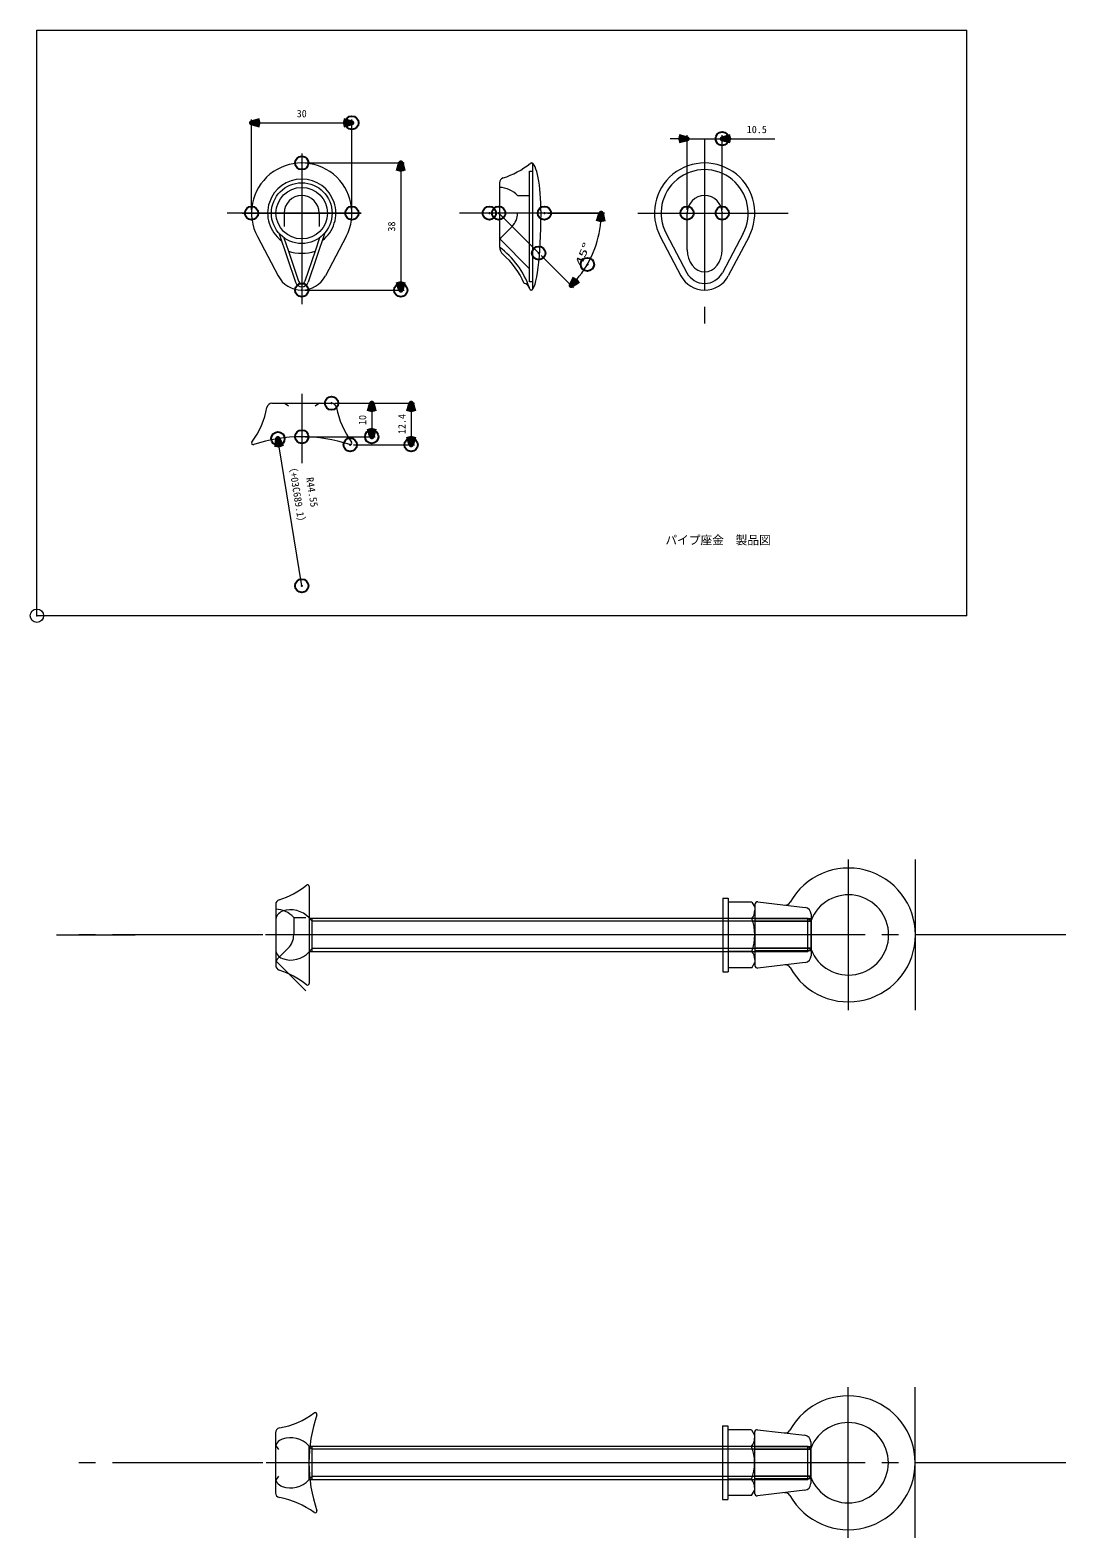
# Model space of a CAD drawing. Units: millimetres, scale not verified, with parts at other scales. Extents: x -31726 to 17675, y -6980 to 6925.
# Drawn here: x 11113 to 14209, y -6055 to -1549 of the extents above; entities that cross this region are included whole.
import ezdxf
from ezdxf.enums import TextEntityAlignment as Align

# ---------------------------------------------------------------- set-up
doc = ezdxf.new("R2010")
doc.units = ezdxf.units.MM
doc.header["$LTSCALE"] = 50
doc.header["$PDMODE"] = 32
doc.header["$PDSIZE"] = 40
doc.linetypes.add('CHAIN2', pattern=[12, 9, -1, 1, -1])
for name, color, linetype, lineweight in [('0-0_通り芯', 7, 'Continuous', 18), ('0-3_設備', 7, 'Continuous', 18), ('0-7', 7, 'Continuous', 18), ('0-C', 5, 'CHAIN2', 18), ('1-F', 3, 'Continuous', 18)]:
    doc.layers.add(name, color=color, linetype=linetype, lineweight=lineweight)
doc.layers.add('0-B', color=7, linetype='Continuous')
doc.styles.add('ＭＳ ゴシック', font='')
doc.styles.get('ＭＳ ゴシック').set_extended_font_data('MS Gothic')

# ---------------------------------------------------------------- blocks, each defined once
blk = doc.blocks.new('_Open30(3)')
at = {"layer": '0-0_通り芯', "lineweight": 70}
blk.add_line((0, 0), (-100, 0), dxfattribs=at)
blk.add_lwpolyline([(-100, 26.8), (0, 0), (-100, -26.8)], dxfattribs=at)
blk = doc.blocks.new('D27')
at = {"layer": '0-7', "color": 4}
blk.add_line((7918.1, 894.3), (7246.9, 5045.4), dxfattribs=at)
at = {"layer": '0-B'}
for p in [(7207, 5292.2), (7918.1, 894.3)]:
    blk.add_point(p, dxfattribs=at)
at = {"layer": '0-7', "xscale": 2.5, "yscale": 2.5, "rotation": 99.18489}
blk.add_blockref('_Open30(3)', (7207, 5292.2), dxfattribs=at)
at = {"layer": '0-7', "style": 'ＭＳ ゴシック'}
for s, p in [('（+03C689.1）', (7452.9, 4554.2)), ('R44.55', (7981, 4107.7))]:
    blk.add_text(s, height=219.9, rotation=279.185, dxfattribs=at).set_placement(p, align=Align.BOTTOM_LEFT)
blk = doc.blocks.new('D28')
at = {"layer": '0-7', "color": 4}
for p, q in [((8910, 6349.3), (10110, 6349.3)), ((10010, 6099.3), (10010, 5599.3)), ((8018.1, 5349.3), (10110, 5349.3))]:
    blk.add_line(p, q, dxfattribs=at)
at = {"layer": '0-B'}
for p in [(8810, 6349.3), (7918.1, 5349.3), (10010, 5349.3)]:
    blk.add_point(p, dxfattribs=at)
at = {"layer": '0-7', "xscale": 2.5, "yscale": 2.5}
for p, rotation in [((10010, 6349.3), 90), ((10010, 5349.3), 270)]:
    blk.add_blockref('_Open30(3)', p, dxfattribs=dict(at, rotation=rotation))
at = {"layer": '0-7', "style": 'ＭＳ ゴシック'}
blk.add_text('10', height=219.9, rotation=90, dxfattribs=at).set_placement((9910, 5699.3), align=Align.BOTTOM_LEFT)
blk = doc.blocks.new('D29')
at = {"layer": '0-7', "color": 4}
for p, q in [((8910, 6349.3), (11287.4, 6349.3)), ((11187.4, 6099.3), (11187.4, 5359.6)), ((9468.1, 5109.6), (11287.4, 5109.6))]:
    blk.add_line(p, q, dxfattribs=at)
at = {"layer": '0-B'}
for p in [(8810, 6349.3), (9368.1, 5109.6), (11187.4, 5109.6)]:
    blk.add_point(p, dxfattribs=at)
at = {"layer": '0-7', "xscale": 2.5, "yscale": 2.5}
for p, rotation in [((11187.4, 6349.3), 90), ((11187.4, 5109.6), 270)]:
    blk.add_blockref('_Open30(3)', p, dxfattribs=dict(at, rotation=rotation))
at = {"layer": '0-7', "style": 'ＭＳ ゴシック'}
blk.add_text('12.4', height=219.9, rotation=90, dxfattribs=at).set_placement((11087.4, 5429.5), align=Align.BOTTOM_LEFT)
blk = doc.blocks.new('D30')
at = {"layer": '0-7', "color": 4}
for p, q in [((6418.1, 12130.7), (6418.1, 14830.7)), ((6668.1, 14730.7), (9168.1, 14730.7)), ((9418.1, 12130.7), (9418.1, 14830.7))]:
    blk.add_line(p, q, dxfattribs=at)
at = {"layer": '0-B'}
for p in [(9418.1, 14730.7), (6418.1, 12030.7), (9418.1, 12030.7)]:
    blk.add_point(p, dxfattribs=at)
at = {"layer": '0-7', "xscale": 2.5, "yscale": 2.5, "rotation": 180}
blk.add_blockref('_Open30(3)', (6418.1, 14730.7), dxfattribs=at)
at = {"layer": '0-7', "xscale": 2.5, "yscale": 2.5}
blk.add_blockref('_Open30(3)', (9418.1, 14730.7), dxfattribs=at)
at = {"layer": '0-7', "style": 'ＭＳ ゴシック'}
blk.add_text('30', height=219.9, dxfattribs=at).set_placement((7768.1, 14830.7), align=Align.BOTTOM_LEFT)
blk = doc.blocks.new('D31')
at = {"layer": '0-7', "color": 4}
for p, q in [((8018.1, 13530.7), (10977.3, 13530.7)), ((10877.3, 13280.7), (10877.3, 9980.7)), ((8018.1, 9730.7), (10977.3, 9730.7))]:
    blk.add_line(p, q, dxfattribs=at)
at = {"layer": '0-B'}
for p in [(7918.1, 13530.7), (7918.1, 9730.7), (10877.3, 9730.7)]:
    blk.add_point(p, dxfattribs=at)
at = {"layer": '0-7', "xscale": 2.5, "yscale": 2.5}
for p, rotation in [((10877.3, 13530.7), 90), ((10877.3, 9730.7), 270)]:
    blk.add_blockref('_Open30(3)', p, dxfattribs=dict(at, rotation=rotation))
at = {"layer": '0-7', "style": 'ＭＳ ゴシック'}
blk.add_text('38', height=219.9, rotation=90, dxfattribs=at).set_placement((10777.3, 11480.7), align=Align.BOTTOM_LEFT)
blk = doc.blocks.new('D32')
at = {"layer": '0-7', "color": 4}
for p, q in [((19185.7, 14256.7), (18935.7, 14256.7)), ((19435.7, 12130.7), (19435.7, 14356.7)), ((19435.7, 14256.7), (20485.7, 14256.7)), ((20485.7, 12130.7), (20485.7, 14356.7)), ((20735.7, 14256.7), (22057.1, 14256.7))]:
    blk.add_line(p, q, dxfattribs=at)
at = {"layer": '0-B'}
for p in [(20485.7, 14256.7), (19435.7, 12030.7), (20485.7, 12030.7)]:
    blk.add_point(p, dxfattribs=at)
at = {"layer": '0-7', "xscale": 2.5, "yscale": 2.5}
blk.add_blockref('_Open30(3)', (19435.7, 14256.7), dxfattribs=at)
at = {"layer": '0-7', "xscale": 2.5, "yscale": 2.5, "rotation": 180}
blk.add_blockref('_Open30(3)', (20485.7, 14256.7), dxfattribs=at)
at = {"layer": '0-7', "style": 'ＭＳ ゴシック'}
blk.add_text('10.5', height=219.9, dxfattribs=at).set_placement((21221.4, 14356.7), align=Align.BOTTOM_LEFT)
blk = doc.blocks.new('D33')
at = {"layer": '0-7', "color": 4}
for p, q in [((15270.6, 12030.7), (16966, 12030.7)), ((15071.3, 10764.6), (16040.2, 9795.7))]:
    blk.add_line(p, q, dxfattribs=at)
blk.add_arc((13805.2, 12030.7), 3060.8, 319.68109, 355.31891, dxfattribs=at)
at = {"layer": '0-B'}
for p in [(13525.8, 12030.7), (13805.2, 12030.7), (15170.6, 12030.7), (15000.6, 10835.3), (16455.9, 10500.3)]:
    blk.add_point(p, dxfattribs=at)
at = {"layer": '0-7', "xscale": 2.5, "yscale": 2.5}
for p, rotation in [((16866, 12030.7), 87.65945), ((15969.5, 9866.4), 227.34055)]:
    blk.add_blockref('_Open30(3)', p, dxfattribs=dict(at, rotation=rotation))
at = {"layer": '0-7', "style": 'ＭＳ ゴシック', "width": 1.75}
blk.add_text('45°', height=219.9, rotation=67.5, dxfattribs=at).set_placement((16339.7, 10412.6), align=Align.BOTTOM_LEFT)

msp = doc.modelspace()

# ---------------------------------------------------------------- linework, layer by layer
at = {"layer": '0-3_設備', "color": 3}
for p, q in [((13279.03, -4161.8), (13279.03, -4343.78)), ((13287.97, -4153.85), (13429.39, -4170.69)), ((13447.03, -4204.79), (13279.03, -4204.79)), ((13447.03, -4212.79), (13279.03, -4212.79)), ((13447.03, -4190.55), (13447.03, -4315.03)), ((13447.03, -4292.79), (13279.03, -4292.79)), ((13447.03, -4300.79), (13279.03, -4300.79)), ((13429.39, -4334.89), (13287.97, -4351.72)), ((13278.23, -5739.32), (13278.23, -5921.3)), ((13287.18, -5731.38), (13428.59, -5748.21)), ((13446.23, -5782.31), (13278.23, -5782.31)), ((13446.23, -5790.31), (13278.23, -5790.31)), ((13446.23, -5768.07), (13446.23, -5892.55)), ((13446.23, -5870.31), (13278.23, -5870.31)), ((13446.23, -5878.31), (13278.23, -5878.31)), ((13428.59, -5912.41), (13287.18, -5929.25))]:
    msp.add_line(p, q, dxfattribs=at)
for centre, radius, start, end in [((13559.03, -4252.79), 200, 209.15685, 150.84315), ((13559.03, -4252.79), 120, 201.03947, 158.96053), ((13287.03, -4161.8), 8, 83.21103, 180), ((13370.4, -4147.55), 16, 263.21103, 330.84315), ((13427.03, -4190.55), 20, 0, 83.21103), ((13427.03, -4315.03), 20, 276.78897, 0), ((13287.03, -4343.78), 8, 180, 276.78897), ((13370.4, -4358.02), 16, 29.15685, 96.78897), ((13558.23, -5830.31), 200, 209.15685, 150.84315), ((13558.23, -5830.31), 120, 201.03947, 158.96053), ((13286.23, -5739.32), 8, 83.21103, 180), ((13369.6, -5725.08), 16, 263.21103, 330.84315), ((13426.23, -5768.07), 20, 0, 83.21103), ((13426.23, -5892.55), 20, 276.78897, 0), ((13286.23, -5921.3), 8, 180, 276.78897), ((13369.6, -5935.55), 16, 29.15685, 96.78897)]:
    msp.add_arc(centre, radius, start, end, dxfattribs=at)
at = {"layer": '0-C'}
for p, q in [((13128.99, -1875.83), (13128.99, -2429.92)), ((11924.73, -1917.71), (11924.73, -2402.02)), ((12102.67, -2095.65), (11701.93, -2095.65)), ((12829.52, -2095.65), (12396.55, -2095.65)), ((12929.49, -2095.65), (13378.6, -2095.65)), ((11924.73, -2635.85), (11924.73, -2843.15)), ((13559.03, -4477.15), (13559.03, -3999.54)), ((13759.03, -4477.15), (13759.03, -3999.54)), ((14208.74, -4252.79), (11217.62, -4252.79)), ((13558.23, -6054.67), (13558.23, -5577.06)), ((13758.23, -6054.67), (13758.23, -5577.06)), ((14208.74, -5830.31), (11217.62, -5830.31))]:
    msp.add_line(p, q, dxfattribs=at)
at = {"layer": '1-F', "color": 7}
for p, q in [((11132.92, -1548.72), (13912.92, -1548.72)), ((13912.92, -3298.72), (13912.92, -1548.72)), ((13912.92, -3298.72), (13912.92, -1548.96)), ((12515.94, -2004.87), (12515.94, -2196.04)), ((11872.23, -2095.65), (11872.23, -2135.48)), ((11977.23, -2095.65), (11977.23, -2135.48)), ((13076.49, -2204.84), (13076.49, -2095.65)), ((13181.49, -2204.84), (13181.49, -2095.65)), ((13014.01, -2156.31), (13075.92, -2273.65)), ((13243.96, -2156.31), (13182.05, -2273.65)), ((11792.06, -2165.65), (11853.97, -2282.98)), ((12057.39, -2165.65), (11995.48, -2282.98)), ((12996.32, -2165.65), (13058.23, -2282.98)), ((13261.65, -2165.65), (13199.74, -2282.98)), ((11884.73, -2208.78), (11915.26, -2298.86)), ((11964.73, -2208.78), (11934.2, -2298.86)), ((11835.54, -2663.79), (12013.92, -2663.79)), ((11884.73, -2672.48), (11871.99, -2663.79)), ((11977.47, -2663.79), (11964.73, -2672.48)), ((11947.03, -4107.79), (11947.03, -4397.79)), ((11847.03, -4162.01), (11847.03, -4343.57)), ((11947.03, -4202.79), (13437.83, -4202.79)), ((11956.23, -4302.79), (11956.23, -4202.79)), ((13437.83, -4202.79), (13447.03, -4211.99)), ((13437.83, -4302.79), (13437.83, -4202.79)), ((13447.03, -4293.59), (13447.03, -4211.99)), ((11947.03, -4302.79), (13437.83, -4302.79)), ((13437.83, -4302.79), (13447.03, -4293.59)), ((11846.23, -5741.12), (11846.23, -5919.5)), ((11846.23, -5777.57), (11854.92, -5790.31)), ((11946.23, -5779.32), (11946.23, -5881.3)), ((11946.23, -5780.31), (13437.03, -5780.31)), ((11955.43, -5880.31), (11955.43, -5780.31)), ((13437.03, -5780.31), (13446.23, -5789.51)), ((13437.03, -5880.31), (13437.03, -5780.31)), ((13446.23, -5871.11), (13446.23, -5789.51)), ((11854.92, -5870.31), (11846.23, -5883.05)), ((11946.23, -5880.31), (13437.03, -5880.31)), ((13437.03, -5880.31), (13446.23, -5871.11))]:
    msp.add_line(p, q, dxfattribs=at)
at = {"layer": '1-F', "color": 4}
for p, q in [((11924.73, -1917.71), (11924.73, -2353.59)), ((11746.79, -2095.65), (12102.67, -2095.65)), ((12513.44, -2095.65), (12632.98, -2215.19)), ((11924.73, -2635.85), (11924.73, -2791.73)), ((11191.71, -4252.79), (11426.62, -4252.79)), ((13503.07, -4252.79), (11816.59, -4252.79)), ((13502.28, -5830.31), (11818.29, -5830.31))]:
    msp.add_line(p, q, dxfattribs=at)
at = {"layer": '1-F', "color": 6}
for p, q in [((12615.94, -2320.65), (12615.94, -1950.65)), ((12569.76, -2043.15), (12605.94, -2043.15)), ((12553.27, -2135.48), (12520.48, -2168.26)), ((12605.94, -2262.39), (12517.36, -2173.81)), ((12615.94, -2300.65), (12605.94, -2300.65)), ((11900.85, -4200.29), (11937.03, -4200.29)), ((11900.85, -4200.29), (11900.85, -4252.79)), ((11884.36, -4292.62), (11851.57, -4325.4)), ((11937.03, -4419.53), (11848.45, -4330.95))]:
    msp.add_line(p, q, dxfattribs=at)
at = {"layer": '1-F'}
for p, q in [((11855.88, -2154.81), (11905.79, -2302.07)), ((11993.58, -2154.81), (11943.67, -2302.07)), ((11871.24, -2169), (11884.73, -2208.78)), ((11978.21, -2169), (11964.73, -2208.78)), ((12515.94, -2196.04), (12515.94, -2197.65)), ((13183.03, -4142.79), (13183.03, -4362.79)), ((13183.03, -4142.79), (13199.03, -4142.79)), ((13199.03, -4142.79), (13199.03, -4362.79)), ((13269.99, -4154.64), (13199.03, -4154.64)), ((11956.23, -4211.99), (11947.03, -4202.79)), ((13447.03, -4211.99), (11956.23, -4211.99)), ((13269.99, -4203.71), (13199.03, -4203.71)), ((11956.23, -4293.59), (11947.03, -4302.79)), ((13447.03, -4293.59), (11956.23, -4293.59)), ((13269.99, -4301.86), (13199.03, -4301.86)), ((13183.03, -4362.79), (13199.03, -4362.79)), ((13269.99, -4350.94), (13199.03, -4350.94)), ((13269.99, -4350.94), (13279.03, -4335.29)), ((13182.23, -5720.31), (13182.23, -5940.31)), ((13182.23, -5720.31), (13198.23, -5720.31)), ((13198.23, -5720.31), (13198.23, -5940.31)), ((13269.2, -5732.16), (13198.23, -5732.16)), ((11955.43, -5789.51), (11946.23, -5780.31)), ((13446.23, -5789.51), (11955.43, -5789.51)), ((13269.2, -5781.24), (13198.23, -5781.24)), ((11955.43, -5871.11), (11946.23, -5880.31)), ((13446.23, -5871.11), (11955.43, -5871.11)), ((13269.2, -5879.39), (13198.23, -5879.39)), ((13182.23, -5940.31), (13198.23, -5940.31)), ((13269.2, -5928.46), (13198.23, -5928.46)), ((13269.2, -5928.46), (13278.23, -5912.81))]:
    msp.add_line(p, q, dxfattribs=at)
at = {"layer": '1-F', "color": 7}
msp.add_lwpolyline([(13912.92, -3298.72), (11132.92, -3298.72), (11132.92, -1548.72)], dxfattribs=at)
at = {"layer": '1-F', "color": 6}
msp.add_lwpolyline([(12605.94, -2300.65), (12605.94, -1970.65), (12615.94, -1970.65)], dxfattribs=at)
at = {"layer": '1-F'}
for points in [[(13269.99, -4154.64), (13279.03, -4170.29), (13279.03, -4335.29)], [(13269.2, -5732.16), (13278.23, -5747.81), (13278.23, -5912.81)]]:
    msp.add_lwpolyline(points, dxfattribs=at)
msp.add_circle((11924.73, -2095.65), 90.78, dxfattribs=at)
at = {"layer": '1-F', "color": 7}
msp.add_circle((11924.73, -2095.65), 77, dxfattribs=at)
for centre, radius, start, end in [((11924.73, -2095.65), 150, 332.18186, 207.81814), ((12450.65, -1752.32), 250, 287.63648, 308.94571), ((12610.94, -1950.65), 5, 90, 128.94571), ((13128.99, -2095.65), 150, 332.18186, 207.81814), ((13128.99, -2095.65), 130, 332.18186, 207.81814), ((11924.73, -2095.65), 102, 306.91505, 233.08495), ((12530.94, -2004.87), 15, 107.63648, 180), ((11924.73, -2095.65), 52.5, 0, 180), ((13128.99, -2095.65), 52.5, 0, 180), ((12368.43, -2399.5), 250, 18.78344, 53.84199), ((12545.94, -2196.04), 30, 180, 228.89656), ((11924.73, -2095.65), 120, 250.52878, 289.47122), ((12368.43, -2399.5), 240, 23.0083, 48.89656), ((11924.73, -2245.65), 80, 207.81814, 332.18186), ((13128.99, -2245.65), 80, 207.81814, 332.18186), ((13128.99, -2245.65), 60, 207.81814, 332.18186), ((11924.73, -2295.65), 10, 198.72352, 341.27648), ((12586.18, -2325.44), 20, 18.78344, 80.91835), ((12368.43, -2399.5), 250, 18.01156, 18.78344), ((12610.94, -2320.65), 5, 198.01156, 270), ((11574.91, -2630.86), 250, 323.43924, 349.58099), ((11835.54, -2678.79), 15, 90, 169.58099), ((12013.92, -2678.79), 15, 10.41901, 90), ((12274.55, -2630.86), 250, 190.41901, 216.56076), ((11779.73, -2782.76), 5, 143.43924, 288.77573), ((11924.73, -3209.29), 445.5, 71.22427, 108.77573), ((12069.73, -2782.76), 5, 251.22427, 36.56076), ((11781.74, -3909.46), 250, 287.63648, 308.94571), ((11942.03, -4107.79), 5, 0, 128.94571), ((11862.03, -4162.01), 15, 107.63648, 180), ((11877.03, -4210.36), 30, 109.47122, 180), ((11892.03, -4252.79), 75, 42.83343, 109.47122), ((11877.03, -4295.21), 30, 180, 250.52878), ((11892.03, -4252.79), 75, 250.52878, 317.16657), ((11862.03, -4343.57), 15, 180, 252.36352), ((11781.74, -4596.11), 250, 51.05429, 72.36352), ((11942.03, -4397.79), 5, 231.05429, 0), ((11813.31, -5480.49), 250, 280.41901, 306.56076), ((12391.73, -5830.31), 445.5, 161.22427, 198.77573), ((11965.2, -5685.31), 5, 341.22427, 126.56076), ((11861.23, -5741.12), 15, 100.41901, 180), ((11876.23, -5787.89), 30, 109.47122, 180), ((11891.23, -5830.31), 75, 42.83343, 109.47122), ((11876.23, -5872.74), 30, 180, 250.52878), ((11891.23, -5830.31), 75, 250.52878, 317.16657), ((11861.23, -5919.5), 15, 180, 259.58099), ((11813.31, -6180.13), 250, 53.43924, 79.58099), ((11965.2, -5975.31), 5, 233.43924, 18.77573)]:
    msp.add_arc(centre, radius, start, end, dxfattribs=at)
at = {"layer": '1-F', "color": 6}
for centre, radius, start, end in [((12610.94, -1950.65), 5, 0, 90), ((12513.44, -2095.65), 77, 42.98589, 88.13942), ((12513.43, -2095.64), 56.33, 315.00209, 359.99791), ((12520.94, -2177.3), 5, 135.72863, 180), ((12533.28, -2179.12), 16.78, 139.69713, 161.57203), ((12610.94, -2320.65), 5, 333.18049, 0), ((11844.53, -4252.79), 77, 42.98589, 88.13942), ((11844.52, -4252.79), 56.33, 315.00209, 359.99791), ((11864.37, -4336.26), 16.78, 139.69713, 161.57203), ((11852.03, -4334.44), 5, 135.72863, 180)]:
    msp.add_arc(centre, radius, start, end, dxfattribs=at)
at = {"layer": '1-F'}
for centre, radius, start, end in [((11924.73, -2295.65), 20, 198.72352, 341.27648), ((13241.19, -4179.18), 37.84, 319.57009, 0.0191), ((13141.24, -4252.79), 137.79, 339.13594, 20.86406), ((13241.19, -4326.4), 37.84, 359.9809, 40.42991), ((13240.39, -5756.7), 37.84, 319.57009, 0.0191), ((13140.44, -5830.31), 137.79, 339.13594, 20.86406), ((13240.39, -5903.92), 37.84, 359.9809, 40.42991)]:
    msp.add_arc(centre, radius, start, end, dxfattribs=at)
at = {"layer": '1-F', "color": 7}
for centre, major_axis, ratio, start_param, end_param in [((12610.94, -2095.65), (0, 150), 0.193154, 4.712389, 6.2831853), ((12610.94, -2095.65), (0, 230), 0.12597, 3.1415927, 4.712389), ((13128.99, -2204.84), (0, -66.06), 0.794769, 4.712389, 7.8539816)]:
    msp.add_ellipse(centre, major_axis=major_axis, ratio=ratio, start_param=start_param, end_param=end_param, dxfattribs=at)
msp.add_point((11132.92, -3298.72), dxfattribs=at)

# ---------------------------------------------------------------- block references
at = {"layer": '1-F', "xscale": 0.1, "yscale": 0.1}
for name in ['D30', 'D32', 'D31', 'D33', 'D28', 'D29', 'D27']:
    msp.add_blockref(name, (11132.92, -3298.72), dxfattribs=at)

# ---------------------------------------------------------------- texts
at = {"layer": '1-F', "color": 7, "style": 'ＭＳ ゴシック'}
msp.add_text('パイプ座金\u3000製品図', height=25.66, dxfattribs=at).set_placement((13011.67, -3093.47), align=Align.BOTTOM_LEFT)

doc.saveas('drawing.dxf')
